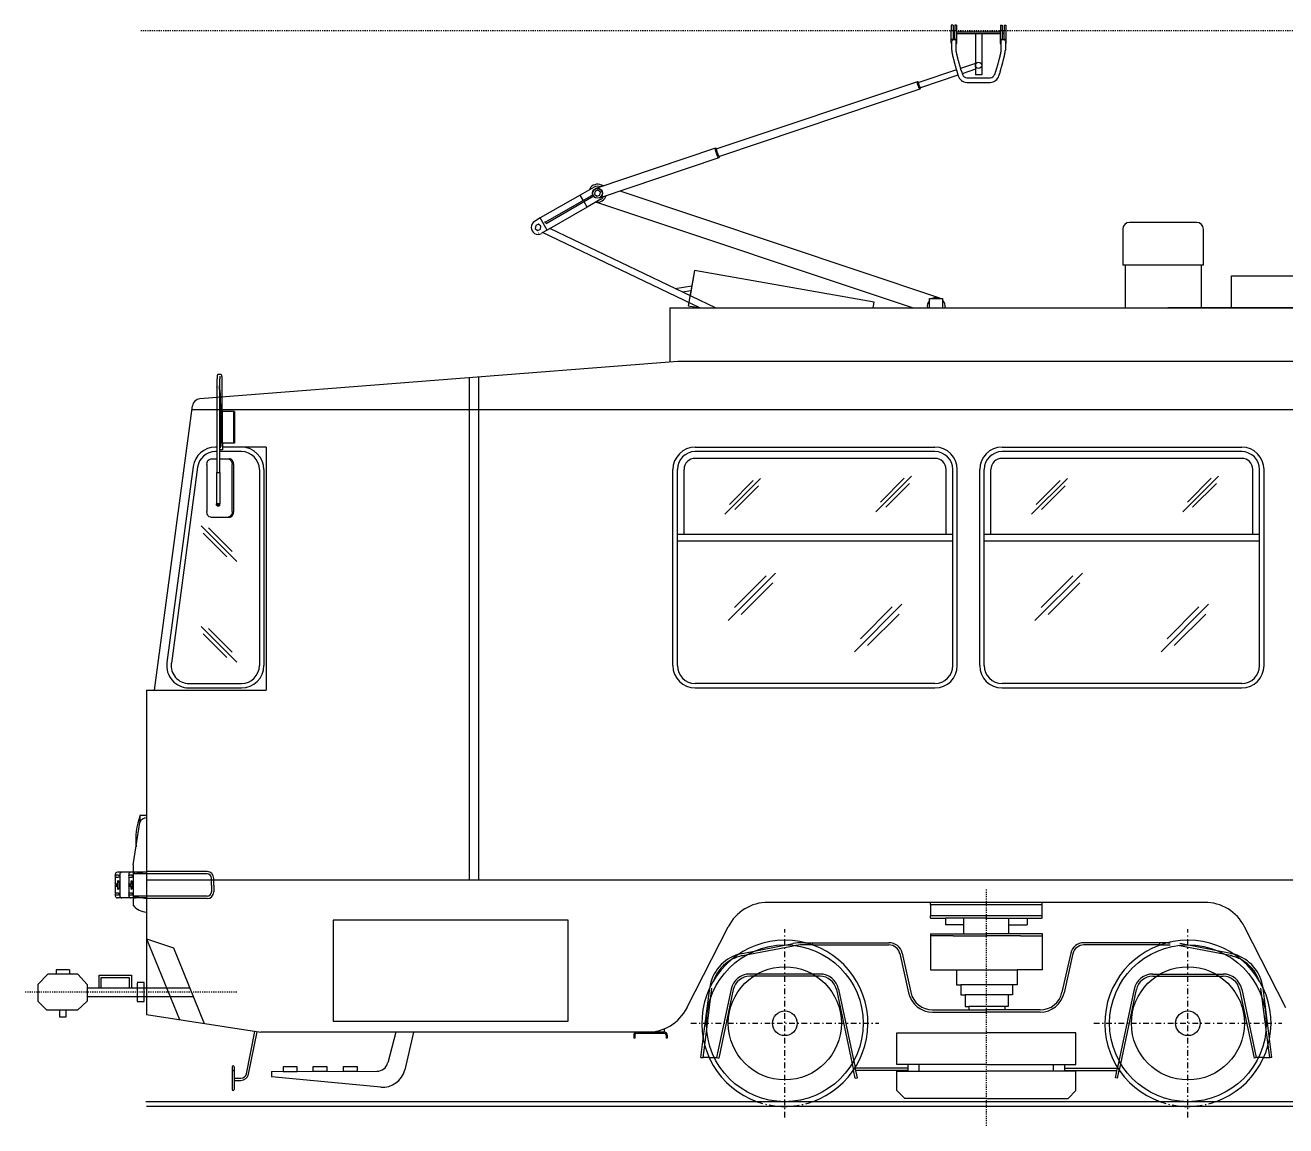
# Model space of a CAD drawing. Header units: millimetres. Extents: x 4061 to 4749, y 69169 to 69366.
# Drawn here: x 4061 to 4173.5, y 69257 to 69355.2 of the extents above; entities that cross this region are included whole.
import ezdxf

# ---------------------------------------------------------------- set-up
doc = ezdxf.new("R2010")
doc.units = ezdxf.units.MM
doc.header["$LTSCALE"] = 0.1
doc.linetypes.add('DASHDOT', pattern=[1, 0.5, -0.25, 0, -0.25])
doc.layers.get('0').update_dxf_attribs({"color": 6})
doc.layers.add('AXE', color=1, linetype='DASHDOT')
doc.layers.add('Subtire', color=4, linetype='Continuous')

msp = doc.modelspace()

# ---------------------------------------------------------------- linework, layer by layer
for p, q in [((4595.32, 69259.12), (4071.72, 69259.12)), ((4595.4, 69258.7), (4071.8, 69258.7))]:
    msp.add_line(p, q)
msp.add_lwpolyline([(4088.46, 69266.32), (4109.46, 69266.32), (4109.46, 69275.32), (4088.46, 69275.32)], close=True)
at = {"layer": 'AXE'}
for p, q in [((4071.27, 69354.75), (4235.55, 69354.75)), ((4146.8, 69256.97), (4146.8, 69278.17)), ((4079.85, 69268.9), (4060.96, 69268.9))]:
    msp.add_line(p, q, dxfattribs=at)
at = {"layer": 'AXE', "ltscale": 10}
for p, q in [((4128.8, 69257.72), (4128.8, 69274.52)), ((4164.8, 69257.72), (4164.8, 69274.52)), ((4120.4, 69266.12), (4137.2, 69266.12)), ((4156.4, 69266.12), (4173.2, 69266.12))]:
    msp.add_line(p, q, dxfattribs=at)
for centre in [(4128.8, 69266.12), (4164.8, 69266.12)]:
    msp.add_arc(centre, 7.42, 250.63, 289.37, dxfattribs=at)
at = {"layer": 'Subtire', "extrusion": (-6.12303e-17, 1, 6.12303e-17)}
for p, q in [((4143.66, 69355.23), (4143.66, 69354.76)), ((4143.82, 69355.23), (4143.66, 69355.23)), ((4143.66, 69353.97), (4143.66, 69354.76)), ((4143.66, 69354.76), (4143.82, 69354.76)), ((4143.82, 69355.23), (4143.82, 69354.76)), ((4143.82, 69354.76), (4143.82, 69353.97)), ((4143.98, 69355.23), (4143.98, 69354.76)), ((4144.14, 69355.23), (4143.98, 69355.23)), ((4143.98, 69353.97), (4143.98, 69354.76)), ((4143.98, 69354.76), (4144.14, 69354.76)), ((4144.14, 69355.23), (4144.14, 69354.76)), ((4144.14, 69354.76), (4144.14, 69353.97)), ((4148.06, 69355.23), (4148.06, 69354.76)), ((4148.06, 69355.23), (4148.22, 69355.23)), ((4148.06, 69353.97), (4148.06, 69354.76)), ((4148.06, 69354.76), (4148.22, 69354.76)), ((4148.22, 69355.23), (4148.22, 69354.76)), ((4148.22, 69354.76), (4148.22, 69353.97)), ((4148.38, 69355.23), (4148.38, 69354.76)), ((4148.38, 69355.23), (4148.54, 69355.23)), ((4148.38, 69353.97), (4148.38, 69354.76)), ((4148.38, 69354.76), (4148.54, 69354.76)), ((4148.54, 69355.23), (4148.54, 69354.76)), ((4148.54, 69354.76), (4148.54, 69353.97)), ((4143.82, 69353.97), (4143.66, 69353.97)), ((4143.66, 69353.66), (4143.66, 69353.97)), ((4143.7, 69352.99), (4143.7, 69353.77)), ((4143.82, 69353.97), (4143.82, 69353.95)), ((4144.14, 69353.97), (4143.98, 69353.97)), ((4143.98, 69353.95), (4143.98, 69353.97)), ((4144.1, 69352.99), (4144.1, 69353.77)), ((4148.06, 69354.6), (4144.14, 69354.6)), ((4144.14, 69354.5), (4148.06, 69354.5)), ((4144.14, 69353.97), (4144.14, 69353.66)), ((4145.82, 69354.5), (4145.82, 69350.81)), ((4146.38, 69354.5), (4146.38, 69350.81)), ((4148.22, 69353.97), (4148.06, 69353.97)), ((4148.06, 69353.66), (4148.06, 69353.97)), ((4148.1, 69353.77), (4148.1, 69352.99)), ((4148.22, 69353.97), (4148.22, 69353.95)), ((4148.38, 69353.95), (4148.38, 69353.97)), ((4148.54, 69353.97), (4148.38, 69353.97)), ((4148.5, 69353.77), (4148.5, 69352.99)), ((4148.54, 69353.97), (4148.54, 69353.66)), ((4144.19, 69351.02), (4144.28, 69350.7)), ((4144.57, 69351.14), (4144.67, 69350.82)), ((4144.73, 69350.66), (4144.72, 69350.66)), ((4145.05, 69350.53), (4147.15, 69350.53)), ((4146.38, 69350.81), (4145.82, 69350.81)), ((4147.54, 69350.82), (4147.63, 69351.14)), ((4147.63, 69351.14), (4147.63, 69351.14)), ((4147.92, 69350.7), (4148.02, 69351.02)), ((4145.05, 69350.13), (4147.15, 69350.13)), ((4141.72, 69330.82), (4142.92, 69330.82)), ((4141.72, 69329.99), (4141.72, 69330.82)), ((4142.92, 69329.99), (4142.92, 69330.82)), ((4078.4, 69324.05), (4078.23, 69324.05)), ((4078.07, 69322.93), (4078.07, 69315.31)), ((4078.31, 69322.72), (4078.31, 69322.93)), ((4078.31, 69322.93), (4078.31, 69322.63)), ((4078.31, 69322.62), (4078.31, 69315.31)), ((4078.42, 69320.73), (4078.39, 69322.13)), ((4078.55, 69320.73), (4078.55, 69322.93)), ((4077.53, 69316.51), (4078.07, 69316.51)), ((4078.31, 69316.51), (4079.08, 69316.51)), ((4079.08, 69316.51), (4079.21, 69316.51)), ((4077.17, 69316.01), (4077.17, 69311.81)), ((4078.03, 69315.31), (4078.35, 69315.31)), ((4078.03, 69315.31), (4078.03, 69312.51)), ((4078.35, 69315.31), (4078.35, 69312.51)), ((4079.44, 69311.81), (4079.44, 69316.01)), ((4079.58, 69311.81), (4079.58, 69316.01)), ((4078.03, 69312.37), (4078.03, 69312.51)), ((4078.03, 69312.51), (4078.19, 69312.51)), ((4078.35, 69312.51), (4078.03, 69312.51)), ((4078.19, 69312.37), (4078.03, 69312.37)), ((4078.09, 69312.31), (4078.03, 69312.37)), ((4078.09, 69312.31), (4078.19, 69312.31)), ((4078.19, 69312.51), (4078.35, 69312.51)), ((4078.35, 69312.37), (4078.19, 69312.37)), ((4078.19, 69312.31), (4078.29, 69312.31)), ((4078.29, 69312.31), (4078.35, 69312.37)), ((4078.35, 69312.37), (4078.35, 69312.51)), ((4077.53, 69311.31), (4079.08, 69311.31)), ((4079.08, 69311.31), (4079.21, 69311.31))]:
    msp.add_line(p, q, dxfattribs=at)
at = {"layer": 'Subtire', "extrusion": (0.172028, 0.985092, 1.18845e-16)}
for p, q in [((4145.82, 69351.82), (4144.5, 69351.38)), ((4145.82, 69351.3), (4144.64, 69350.9)), ((4140.64, 69350.19), (4122.73, 69344.18)), ((4140.77, 69350.13), (4140.65, 69350.19)), ((4144.12, 69351.25), (4140.76, 69350.13)), ((4144.26, 69350.77), (4140.92, 69349.65)), ((4140.86, 69349.53), (4122.95, 69343.52)), ((4140.77, 69350.13), (4140.77, 69350.13)), ((4140.93, 69349.65), (4140.87, 69349.53)), ((4140.93, 69349.66), (4140.93, 69349.65)), ((4122.6, 69344.24), (4111.92, 69340.66)), ((4122.89, 69343.39), (4112.21, 69339.8)), ((4122.73, 69344.18), (4122.61, 69344.24)), ((4122.74, 69344.18), (4122.73, 69344.18)), ((4122.96, 69343.52), (4122.9, 69343.4)), ((4122.96, 69343.52), (4122.96, 69343.52)), ((4110.53, 69340.07), (4106.96, 69338.02)), ((4111.76, 69340.77), (4110.53, 69340.07)), ((4110.8, 69339.6), (4110.53, 69340.07)), ((4111.64, 69340.08), (4111.46, 69339.98)), ((4111.72, 69339.94), (4111.64, 69340.08)), ((4111.85, 69340.41), (4111.81, 69340.14)), ((4111.81, 69340.14), (4112.02, 69339.96)), ((4112.11, 69340.5), (4111.85, 69340.41)), ((4112.02, 69339.96), (4112.28, 69340.05)), ((4112.33, 69340.33), (4112.11, 69340.5)), ((4112.28, 69340.05), (4112.33, 69340.33)), ((4111.46, 69339.98), (4107.41, 69337.65)), ((4111.54, 69339.84), (4107.49, 69337.51)), ((4111.15, 69338.99), (4107.58, 69336.94)), ((4111.15, 69338.99), (4110.88, 69339.46)), ((4112.38, 69339.69), (4111.15, 69338.99)), ((4111.54, 69339.84), (4111.46, 69339.98)), ((4111.72, 69339.94), (4111.54, 69339.84)), ((4106.96, 69338.02), (4106.45, 69337.72)), ((4107.58, 69336.94), (4106.96, 69338.02)), ((4106.55, 69337.36), (4106.5, 69337.09)), ((4106.5, 69337.09), (4106.71, 69336.91)), ((4106.81, 69337.46), (4106.55, 69337.36)), ((4106.71, 69336.91), (4106.97, 69337.01)), ((4107.02, 69337.28), (4106.81, 69337.46)), ((4106.97, 69337.01), (4107.02, 69337.28)), ((4107.58, 69336.94), (4107.07, 69336.65))]:
    msp.add_line(p, q, dxfattribs=at)
at = {"layer": 'Subtire', "extrusion": (-0.199705, 0.979856, 2.11429e-16)}
for p, q in [((4112.63, 69340.89), (4112.32, 69340.99)), ((4142.56, 69330.88), (4114.08, 69340.4)), ((4140.19, 69329.99), (4111.92, 69339.44))]:
    msp.add_line(p, q, dxfattribs=at)
at = {"layer": 'Subtire', "extrusion": (0.185787, 0.98259, 1.13496e-16)}
for p, q in [((4106.83, 69336.65), (4106.81, 69336.67)), ((4107.45, 69337.57), (4107.37, 69337.71))]:
    msp.add_line(p, q, dxfattribs=at)
at = {"layer": 'Subtire'}
for p, q in [((4121.22, 69329.99), (4107.17, 69336.71)), ((4122.61, 69329.99), (4107.81, 69337.07)), ((4158.98, 69337.02), (4158.98, 69333.82)), ((4165.58, 69337.62), (4159.58, 69337.62)), ((4166.18, 69333.82), (4166.18, 69337.02)), ((4120.74, 69333.34), (4120.18, 69330.19)), ((4120.74, 69333.34), (4120.34, 69331.08)), ((4136.78, 69330.51), (4120.74, 69333.34)), ((4166.18, 69333.82), (4158.98, 69333.82)), ((4159.18, 69333.82), (4159.18, 69329.99)), ((4165.98, 69333.82), (4165.98, 69329.99)), ((4168.68, 69329.99), (4168.68, 69332.85)), ((4168.68, 69332.85), (4176.68, 69332.85)), ((4119, 69331.72), (4120.5, 69331.97)), ((4119.63, 69331.42), (4120.42, 69331.56)), ((4118.52, 69329.99), (4248.85, 69329.99)), ((4118.52, 69329.99), (4118.52, 69325.22)), ((4118.52, 69329.99), (4118.52, 69325.22)), ((4118.52, 69329.99), (4118.52, 69325.22)), ((4120.23, 69330.46), (4120.18, 69330.19)), ((4120.18, 69330.19), (4121.3, 69329.99)), ((4136.69, 69329.99), (4136.78, 69330.51)), ((4175.48, 69329.99), (4163.02, 69329.99)), ((4119.25, 69325.22), (4076.55, 69321.88)), ((4249.01, 69325.22), (4119.25, 69325.22)), ((4100.65, 69278.9), (4100.65, 69323.76)), ((4101.45, 69323.83), (4101.45, 69278.9)), ((4078.07, 69322), (4076.55, 69321.88)), ((4075.88, 69321.25), (4072.48, 69295.86)), ((4259.8, 69320.9), (4075.84, 69320.9)), ((4078.42, 69320.73), (4078.42, 69317.63)), ((4078.07, 69317.56), (4077.94, 69317.56)), ((4078.4, 69317.56), (4078.31, 69317.56)), ((4079.64, 69317.93), (4078.58, 69317.93)), ((4082.47, 69317.56), (4078.59, 69317.56)), ((4082.47, 69317.56), (4082.47, 69295.86)), ((4120.8, 69317.56), (4142.2, 69317.56)), ((4148.2, 69317.56), (4169.6, 69317.56)), ((4078.07, 69317.16), (4077.94, 69317.16)), ((4080.27, 69317.16), (4078.31, 69317.16)), ((4142.2, 69317.16), (4120.8, 69317.16)), ((4142.2, 69316.56), (4120.8, 69316.56)), ((4169.6, 69317.16), (4148.2, 69317.16)), ((4169.6, 69316.56), (4148.2, 69316.56)), ((4075.96, 69315.83), (4073.61, 69298.33)), ((4076.35, 69315.77), (4074.01, 69298.27)), ((4081.87, 69315.56), (4081.87, 69298.06)), ((4082.27, 69315.56), (4082.27, 69298.06)), ((4118.8, 69298.06), (4118.8, 69315.56)), ((4119.2, 69298.06), (4119.2, 69315.56)), ((4119.8, 69309.76), (4119.8, 69315.56)), ((4143.2, 69309.76), (4143.2, 69315.56)), ((4143.8, 69298.06), (4143.8, 69315.56)), ((4144.2, 69298.06), (4144.2, 69315.56)), ((4146.2, 69298.06), (4146.2, 69315.56)), ((4146.6, 69298.06), (4146.6, 69315.56)), ((4147.2, 69309.76), (4147.2, 69315.56)), ((4170.6, 69309.76), (4170.6, 69315.56)), ((4171.2, 69298.06), (4171.2, 69315.56)), ((4171.6, 69298.06), (4171.6, 69315.56)), ((4123.44, 69311.58), (4126.63, 69314.76)), ((4123.85, 69312.45), (4125.98, 69314.57)), ((4136.94, 69311.78), (4140.12, 69314.96)), ((4137.35, 69312.66), (4139.47, 69314.78)), ((4137.82, 69312.19), (4139.94, 69314.31)), ((4150.84, 69311.58), (4154.03, 69314.76)), ((4151.25, 69312.45), (4153.38, 69314.57)), ((4164.34, 69311.78), (4167.52, 69314.96)), ((4164.75, 69312.66), (4166.87, 69314.78)), ((4165.22, 69312.19), (4167.34, 69314.31)), ((4124.32, 69311.98), (4126.44, 69314.11)), ((4151.72, 69311.98), (4153.84, 69314.11)), ((4079.85, 69307.35), (4076.67, 69310.53)), ((4078.97, 69307.76), (4076.85, 69309.88)), ((4079.44, 69308.23), (4077.32, 69310.35)), ((4143.8, 69309.76), (4119.2, 69309.76)), ((4171.2, 69309.76), (4146.6, 69309.76)), ((4143.8, 69309.16), (4119.2, 69309.16)), ((4171.2, 69309.16), (4146.6, 69309.16)), ((4123.74, 69302.08), (4127.98, 69306.32)), ((4151.14, 69302.08), (4155.38, 69306.32)), ((4124.29, 69303.25), (4127.12, 69306.08)), ((4124.91, 69302.63), (4127.74, 69305.46)), ((4151.69, 69303.25), (4154.52, 69306.08)), ((4152.31, 69302.63), (4155.14, 69305.46)), ((4135.01, 69299.29), (4139.25, 69303.53)), ((4135.56, 69300.46), (4138.38, 69303.29)), ((4162.41, 69299.29), (4166.65, 69303.53)), ((4162.96, 69300.46), (4165.78, 69303.29)), ((4136.18, 69299.84), (4139.01, 69302.66)), ((4163.58, 69299.84), (4166.41, 69302.66)), ((4079.85, 69298.37), (4076.67, 69301.55)), ((4078.97, 69298.78), (4076.85, 69300.9)), ((4079.44, 69299.25), (4077.32, 69301.37)), ((4075.59, 69296.46), (4080.27, 69296.46)), ((4142.2, 69296.46), (4120.8, 69296.46)), ((4169.6, 69296.46), (4148.2, 69296.46)), ((4071.8, 69295.86), (4071.8, 69294.74)), ((4071.8, 69295.86), (4071.8, 69294.74)), ((4071.8, 69295.86), (4071.8, 69295.86)), ((4071.8, 69295.86), (4071.8, 69295.86)), ((4071.8, 69295.86), (4082.47, 69295.86)), ((4075.59, 69296.06), (4080.27, 69296.06)), ((4120.8, 69296.06), (4142.2, 69296.06)), ((4148.2, 69296.06), (4169.6, 69296.06)), ((4071.8, 69294.74), (4071.8, 69273.86)), ((4071.8, 69294.74), (4071.8, 69279.66)), ((4070.6, 69280.26), (4071.2, 69284.06)), ((4071.2, 69284.66), (4071.2, 69284.06)), ((4071.8, 69284.66), (4071.2, 69284.66)), ((4069, 69279.41), (4069, 69279.36)), ((4069.3, 69279.36), (4069, 69279.36)), ((4070.6, 69279.61), (4069.2, 69279.61)), ((4069.4, 69279.41), (4069.4, 69277.51)), ((4070.2, 69279.41), (4070.2, 69279.36)), ((4070.5, 69279.36), (4070.2, 69279.36)), ((4071.8, 69279.61), (4070.4, 69279.61)), ((4070.6, 69280.26), (4070.6, 69276.66)), ((4070.6, 69279.46), (4071.8, 69279.66)), ((4071.8, 69279.46), (4070.6, 69279.46)), ((4070.6, 69279.41), (4070.6, 69277.51)), ((4077.2, 69279.66), (4071.8, 69279.66)), ((4077.2, 69279.46), (4071.8, 69279.46)), ((4069, 69279.16), (4069, 69278.56)), ((4069, 69279.16), (4069.3, 69279.16)), ((4069, 69278.56), (4069.1, 69278.56)), ((4069, 69278.36), (4069, 69277.76)), ((4069, 69278.36), (4069.1, 69278.36)), ((4070.2, 69279.16), (4070.5, 69279.16)), ((4070.2, 69279.16), (4070.2, 69278.56)), ((4070.2, 69278.56), (4070.3, 69278.56)), ((4070.2, 69278.36), (4070.2, 69277.76)), ((4070.2, 69278.36), (4070.3, 69278.36)), ((4595.4, 69278.9), (4071.8, 69278.9)), ((4077.6, 69278.46), (4077.6, 69279.06)), ((4077.6, 69278.46), (4077.6, 69277.86)), ((4077.8, 69278.46), (4077.8, 69279.06)), ((4077.8, 69278.46), (4077.8, 69277.86)), ((4069, 69277.76), (4069.3, 69277.76)), ((4069, 69277.56), (4069, 69277.51)), ((4069.3, 69277.56), (4069, 69277.56)), ((4070.6, 69277.31), (4069.2, 69277.31)), ((4070.2, 69277.76), (4070.5, 69277.76)), ((4070.5, 69277.56), (4070.2, 69277.56)), ((4070.2, 69277.56), (4070.2, 69277.51)), ((4071.8, 69277.31), (4070.4, 69277.31)), ((4071.8, 69277.46), (4070.6, 69277.46)), ((4070.6, 69277.46), (4071.8, 69277.26)), ((4077.2, 69277.46), (4071.8, 69277.46)), ((4077.2, 69277.26), (4071.8, 69277.26)), ((4071.8, 69277.26), (4071.8, 69273.66)), ((4166.29, 69276.92), (4127.31, 69276.92)), ((4141.8, 69276.72), (4141.8, 69276.92)), ((4141.8, 69276.72), (4151.79, 69276.72)), ((4141.8, 69276.72), (4141.8, 69275.72)), ((4151.79, 69276.72), (4151.79, 69276.92)), ((4151.79, 69275.72), (4151.79, 69276.72)), ((4120.06, 69267.5), (4123.74, 69274.73)), ((4151.79, 69275.72), (4141.8, 69275.72)), ((4141.8, 69275.52), (4141.8, 69275.72)), ((4141.8, 69275.52), (4143.15, 69275.52)), ((4143.15, 69275.52), (4143.15, 69274.92)), ((4146.8, 69275.52), (4143.15, 69275.52)), ((4144.8, 69274.92), (4143.15, 69274.92)), ((4144.8, 69274.1), (4144.8, 69275.52)), ((4146.8, 69275.52), (4151.79, 69275.52)), ((4148.8, 69274.1), (4148.8, 69275.52)), ((4148.8, 69274.92), (4150.45, 69274.92)), ((4150.45, 69275.52), (4150.45, 69274.92)), ((4151.79, 69275.52), (4151.79, 69275.72)), ((4173.54, 69267.5), (4169.86, 69274.73)), ((4071.8, 69273.86), (4071.8, 69266.92)), ((4071.8, 69273.66), (4074.73, 69266.46)), ((4071.8, 69273.66), (4074.2, 69272.86)), ((4071.8, 69273.66), (4074.2, 69272.86)), ((4141.8, 69274.1), (4141.8, 69270.9)), ((4143.84, 69273.94), (4141.8, 69273.94)), ((4141.81, 69274.1), (4146.84, 69274.1)), ((4143.84, 69273.94), (4146.84, 69273.94)), ((4151.8, 69274.1), (4146.84, 69274.1)), ((4149.84, 69273.94), (4146.84, 69273.94)), ((4149.84, 69273.94), (4151.8, 69273.94)), ((4151.8, 69270.9), (4151.8, 69274.1)), ((4074.2, 69272.86), (4076.94, 69266.11)), ((4074.2, 69272.86), (4076.94, 69266.11)), ((4124.98, 69272.35), (4129.53, 69273.24)), ((4125.01, 69272.16), (4129.56, 69273.04)), ((4130.59, 69273.32), (4130.4, 69273.32)), ((4131.26, 69273.12), (4130.4, 69273.12)), ((4130.59, 69273.32), (4138.1, 69273.32)), ((4131.26, 69273.12), (4138.1, 69273.12)), ((4131.3, 69273.12), (4131.3, 69273.32)), ((4163.01, 69273.32), (4155.5, 69273.32)), ((4162.34, 69273.12), (4155.5, 69273.12)), ((4162.3, 69273.12), (4162.3, 69273.32)), ((4162.34, 69273.12), (4163.2, 69273.12)), ((4163.01, 69273.32), (4163.2, 69273.32)), ((4168.59, 69272.16), (4164.04, 69273.04)), ((4168.63, 69272.35), (4164.08, 69273.24)), ((4139.08, 69272.34), (4139.85, 69268.84)), ((4139.27, 69272.38), (4140.05, 69268.89)), ((4154.33, 69272.38), (4153.55, 69268.89)), ((4154.52, 69272.34), (4153.75, 69268.84)), ((4062.07, 69269.6), (4062.98, 69270.5)), ((4065.66, 69270.5), (4062.98, 69270.5)), ((4064.92, 69270.9), (4063.72, 69270.9)), ((4063.72, 69270.9), (4063.72, 69270.5)), ((4064.92, 69270.9), (4064.92, 69270.5)), ((4066.48, 69269.6), (4065.66, 69270.5)), ((4067.55, 69270.41), (4070.44, 69270.41)), ((4067.55, 69269.31), (4067.55, 69270.41)), ((4070.44, 69270.41), (4070.44, 69269.31)), ((4131.94, 69270.52), (4125.66, 69270.52)), ((4131.94, 69270.32), (4125.66, 69270.32)), ((4141.8, 69270.9), (4149.54, 69270.9)), ((4144.14, 69270.9), (4144.14, 69269.56)), ((4144.14, 69270.9), (4144.14, 69269.56)), ((4151.8, 69270.9), (4149.54, 69270.9)), ((4149.54, 69270.9), (4149.54, 69269.56)), ((4161.66, 69270.52), (4167.94, 69270.52)), ((4161.66, 69270.32), (4167.94, 69270.32)), ((4062.07, 69269.6), (4062.07, 69268.09)), ((4066.48, 69269.6), (4066.48, 69268.09)), ((4066.48, 69269.3), (4075.65, 69269.3)), ((4067.75, 69270.21), (4070.24, 69270.21)), ((4067.75, 69269.31), (4067.75, 69270.21)), ((4070.24, 69270.21), (4070.24, 69269.31)), ((4071.57, 69269.76), (4070.95, 69269.76)), ((4070.95, 69269.71), (4070.95, 69268.07)), ((4071.57, 69268.07), (4071.57, 69269.76)), ((4121.51, 69264.73), (4122.09, 69269.27)), ((4121.64, 69264.17), (4122.29, 69269.25)), ((4124, 69269.17), (4122.7, 69263.06)), ((4124.19, 69269.13), (4122.89, 69263.02)), ((4133.41, 69269.13), (4134.94, 69261.95)), ((4133.6, 69269.17), (4135.09, 69262.18)), ((4144.14, 69269.56), (4144.53, 69269.56)), ((4144.53, 69269.56), (4144.53, 69268.65)), ((4149.14, 69269.56), (4144.53, 69269.56)), ((4149.14, 69269.56), (4149.14, 69268.65)), ((4149.54, 69269.56), (4149.14, 69269.56)), ((4160, 69269.17), (4158.51, 69262.18)), ((4160.19, 69269.13), (4158.67, 69261.95)), ((4169.41, 69269.13), (4170.71, 69263.02)), ((4169.6, 69269.17), (4170.9, 69263.06)), ((4171.96, 69264.17), (4171.31, 69269.25)), ((4172.09, 69264.73), (4171.51, 69269.27)), ((4062.07, 69268.9), (4062.07, 69268.9)), ((4062.07, 69268.09), (4062.9, 69267.3)), ((4066.48, 69268.09), (4065.64, 69267.3)), ((4066.48, 69268.5), (4075.97, 69268.5)), ((4070.95, 69268.07), (4071.57, 69268.07)), ((4144.53, 69268.65), (4144.91, 69268.65)), ((4144.91, 69268.65), (4144.91, 69267.62)), ((4148.76, 69268.65), (4144.91, 69268.65)), ((4148.76, 69268.65), (4148.76, 69267.62)), ((4149.14, 69268.65), (4148.76, 69268.65)), ((4065.64, 69267.3), (4062.9, 69267.3)), ((4064.02, 69267.3), (4064.02, 69267.1)), ((4064.02, 69267.1), (4064.02, 69266.7)), ((4064.62, 69266.7), (4064.62, 69267.3)), ((4071.8, 69266.92), (4082, 69265.32)), ((4142, 69267.32), (4146.8, 69267.32)), ((4142, 69267.12), (4146.8, 69267.12)), ((4144.91, 69267.62), (4145.24, 69267.62)), ((4145.24, 69267.62), (4145.24, 69267.32)), ((4148.44, 69267.62), (4145.24, 69267.62)), ((4151.6, 69267.32), (4146.8, 69267.32)), ((4151.6, 69267.12), (4146.8, 69267.12)), ((4148.44, 69267.62), (4148.44, 69267.32)), ((4148.76, 69267.62), (4148.44, 69267.62)), ((4064.02, 69266.7), (4064.62, 69266.7)), ((4080.71, 69261.62), (4081.47, 69265.4)), ((4080.91, 69261.58), (4081.67, 69265.37)), ((4116.5, 69265.32), (4082, 69265.32)), ((4116.5, 69265.32), (4082, 69265.32)), ((4094.05, 69265.32), (4093.33, 69262.59)), ((4095.64, 69265.32), (4094.85, 69261.96)), ((4115.3, 69265.06), (4115.3, 69264.8)), ((4115.4, 69264.8), (4115.3, 69264.8)), ((4115.4, 69265.06), (4115.4, 69264.8)), ((4118.04, 69265.32), (4115.56, 69265.32)), ((4118.04, 69265.32), (4115.56, 69265.32)), ((4118.04, 69265.22), (4115.56, 69265.22)), ((4118.04, 69265.22), (4115.56, 69265.22)), ((4118.04, 69265.32), (4118.04, 69265.63)), ((4118.2, 69265.06), (4118.2, 69264.8)), ((4118.2, 69265.06), (4118.2, 69264.8)), ((4118.3, 69264.8), (4118.2, 69264.8)), ((4118.3, 69264.8), (4118.2, 69264.8)), ((4118.3, 69265.06), (4118.3, 69264.8)), ((4118.3, 69265.06), (4118.3, 69264.8)), ((4121.3, 69263.08), (4121.51, 69264.73)), ((4138.8, 69262.45), (4138.8, 69265.26)), ((4138.8, 69265.26), (4146.8, 69265.26)), ((4154.8, 69265.26), (4146.8, 69265.26)), ((4154.8, 69262.45), (4154.8, 69265.26)), ((4172.3, 69263.08), (4172.09, 69264.73)), ((4121.5, 69263.06), (4121.64, 69264.17)), ((4172.1, 69263.06), (4171.96, 69264.17)), ((4121.3, 69263.08), (4121.5, 69263.06)), ((4122.04, 69263.06), (4121.5, 69263.06)), ((4122.04, 69263.06), (4122.7, 69263.06)), ((4122.7, 69263.06), (4122.89, 69263.02)), ((4146.8, 69262.45), (4138.8, 69262.45)), ((4139.8, 69261.85), (4139.8, 69262.45)), ((4140.8, 69261.85), (4140.8, 69262.45)), ((4146.8, 69262.45), (4154.8, 69262.45)), ((4152.8, 69261.85), (4152.8, 69262.45)), ((4153.8, 69261.85), (4153.8, 69262.45)), ((4170.9, 69263.06), (4170.71, 69263.02)), ((4171.56, 69263.06), (4170.9, 69263.06)), ((4171.56, 69263.06), (4172.1, 69263.06)), ((4172.3, 69263.08), (4172.1, 69263.06)), ((4079.43, 69262.22), (4079.43, 69260.22)), ((4079.63, 69262.22), (4079.63, 69260.22)), ((4079.63, 69261.22), (4080.22, 69261.22)), ((4082.95, 69261.83), (4092.36, 69261.84)), ((4082.95, 69261.83), (4082.96, 69261.33)), ((4092.72, 69260.43), (4082.96, 69261.33)), ((4083.98, 69262.23), (4083.98, 69261.83)), ((4085.26, 69262.23), (4083.98, 69262.23)), ((4083.98, 69261.83), (4085.26, 69261.83)), ((4085.26, 69261.83), (4085.26, 69262.23)), ((4087.93, 69262.23), (4086.65, 69262.23)), ((4086.65, 69262.23), (4086.65, 69261.84)), ((4086.65, 69261.84), (4087.93, 69261.84)), ((4087.93, 69261.84), (4087.93, 69262.23)), ((4089.36, 69262.23), (4089.36, 69261.84)), ((4090.64, 69262.23), (4089.36, 69262.23)), ((4089.36, 69261.84), (4090.64, 69261.84)), ((4090.64, 69261.84), (4090.64, 69262.23)), ((4135.09, 69261.22), (4134.94, 69261.95)), ((4135.29, 69261.26), (4135.09, 69262.18)), ((4135.09, 69261.22), (4135.29, 69261.26)), ((4139.8, 69262.12), (4135.1, 69262.12)), ((4139.8, 69261.92), (4135.15, 69261.92)), ((4138.8, 69260.13), (4138.8, 69261.85)), ((4138.8, 69261.85), (4146.8, 69261.85)), ((4154.8, 69261.85), (4146.8, 69261.85)), ((4153.8, 69262.12), (4158.5, 69262.12)), ((4153.8, 69261.92), (4158.46, 69261.92)), ((4154.8, 69260.13), (4154.8, 69261.85)), ((4158.32, 69261.26), (4158.51, 69262.18)), ((4158.51, 69261.22), (4158.32, 69261.26)), ((4158.51, 69261.22), (4158.67, 69261.95)), ((4079.63, 69261.02), (4080.22, 69261.02)), ((4139.51, 69259.42), (4138.8, 69260.13)), ((4154.09, 69259.42), (4154.8, 69260.13)), ((4146.8, 69259.42), (4139.51, 69259.42)), ((4146.8, 69259.42), (4154.09, 69259.42))]:
    msp.add_line(p, q, dxfattribs=at)
at = {"layer": 'Subtire', "extrusion": (-2.44921e-16, 1, -1.83691e-16)}
for p, q in [((4078.58, 69320.73), (4078.42, 69320.73)), ((4078.58, 69320.73), (4078.42, 69320.73)), ((4078.58, 69317.93), (4078.58, 69320.73)), ((4078.58, 69317.93), (4078.58, 69320.73)), ((4079.33, 69320.73), (4078.58, 69320.73)), ((4079.33, 69320.73), (4078.58, 69320.73)), ((4079.6, 69320.73), (4079.33, 69320.73)), ((4079.6, 69320.73), (4079.33, 69320.73)), ((4079.6, 69317.93), (4079.6, 69320.73)), ((4079.6, 69317.93), (4079.6, 69320.73)), ((4079.64, 69320.73), (4079.6, 69320.73)), ((4079.64, 69320.73), (4079.6, 69320.73)), ((4079.64, 69320.73), (4079.64, 69317.93)), ((4079.64, 69320.73), (4079.64, 69317.93)), ((4078.59, 69317.93), (4078.59, 69317.33)), ((4078.59, 69317.93), (4078.59, 69317.33)), ((4078.59, 69317.33), (4078.31, 69317.33)), ((4078.59, 69317.33), (4078.31, 69317.33))]:
    msp.add_line(p, q, dxfattribs=at)
at = {"layer": 'Subtire'}
for centre, radius in [((4146.1, 69351.65), 0.28), ((4112.07, 69340.23), 0.45), ((4112.07, 69340.23), 0.45), ((4112.07, 69340.23), 0.43), ((4128.8, 69266.12), 7), ((4164.8, 69266.12), 7), ((4128.8, 69266.12), 5.05), ((4164.8, 69266.12), 5.05), ((4128.8, 69266.12), 1.1), ((4164.8, 69266.12), 1.1)]:
    msp.add_circle(centre, radius, dxfattribs=at)
for centre, radius, start, end in [((4143.9, 69354.61), 0.08, 180, 0), ((4148.3, 69354.61), 0.08, 180, 0), ((4145.05, 69350.93), 0.8, 196.573, 270), ((4145.05, 69350.93), 0.4, 196.573, 270), ((4147.15, 69350.93), 0.4, 270, 343.427), ((4147.15, 69350.93), 0.8, 270, 343.427), ((4112.07, 69340.23), 0.8, 140.0942, 159.0554), ((4112.07, 69340.23), 0.8, 52.7816, 140.0942), ((4112.07, 69340.23), 0.62, 65.0887, 119.8605), ((4112.07, 69340.23), 0.8, 260.6655, 344.3239), ((4112.07, 69340.23), 0.62, 299.8605, 332.0168), ((4106.76, 69337.18), 0.62, 119.8605, 299.8605), ((4159.58, 69337.02), 0.6, 90, 180), ((4165.58, 69337.02), 0.6, 0, 90), ((4142.32, 69330.12), 0.8, 138.5904, 189.352), ((4142.32, 69330.12), 0.8, 61.045, 118.955), ((4142.32, 69330.12), 0.8, 350.648, 41.4096), ((4076.61, 69321.15), 0.73, 94.4749, 172.3067), ((4077.94, 69315.56), 2, 90, 172.3651), ((4078.3, 69317.63), 0.12, 275.6394, 0), ((4080.27, 69315.56), 2, 0, 90), ((4120.8, 69315.56), 2, 90, 180), ((4142.2, 69315.56), 2, 0, 90), ((4148.2, 69315.56), 2, 90, 180), ((4169.6, 69315.56), 2, 0, 90), ((4077.94, 69315.56), 1.6, 90, 172.3651), ((4080.27, 69315.56), 1.6, 0, 90), ((4120.8, 69315.56), 1.6, 90, 180), ((4120.8, 69315.56), 1, 90, 180), ((4142.2, 69315.56), 1.6, 0, 90), ((4142.2, 69315.56), 1, 0, 90), ((4148.2, 69315.56), 1.6, 90, 180), ((4148.2, 69315.56), 1, 90, 180), ((4169.6, 69315.56), 1.6, 0, 90), ((4169.6, 69315.56), 1, 0, 90), ((4075.59, 69298.06), 2, 172.3651, 270), ((4075.59, 69298.06), 1.6, 172.3651, 270), ((4080.27, 69298.06), 1.6, 270, 0), ((4080.27, 69298.06), 2, 270, 0), ((4120.8, 69298.06), 2, 180, 270), ((4120.8, 69298.06), 1.6, 180, 270), ((4142.2, 69298.06), 2, 270, 0), ((4142.2, 69298.06), 1.6, 270, 0), ((4148.2, 69298.06), 2, 180, 270), ((4148.2, 69298.06), 1.6, 180, 270), ((4169.6, 69298.06), 2, 270, 0), ((4169.6, 69298.06), 1.6, 270, 0), ((4077.51, 69282.46), 6.68, 160.7656, 185.0992), ((4071.77, 69283.86), 0.6, 86.7539, 160.6263), ((4069.2, 69279.41), 0.2, 90, 180), ((4068.9, 69279.26), 0.145, 316.3972, 43.6028), ((4069.2, 69279.26), 0.145, 316.3972, 43.6028), ((4069.6, 69279.41), 0.2, 90, 180), ((4070.4, 69279.41), 0.2, 90, 180), ((4070.1, 69279.26), 0.145, 316.3972, 43.6028), ((4070.4, 69279.26), 0.145, 316.3972, 43.6028), ((4070.8, 69279.41), 0.2, 90, 180), ((4077.2, 69279.06), 0.6, 0, 90), ((4077.2, 69279.06), 0.4, 0, 90), ((4068.9, 69278.46), 0.145, 316.3972, 43.6028), ((4069, 69278.46), 0.145, 316.3972, 43.6028), ((4070.1, 69278.46), 0.145, 316.3972, 43.6028), ((4070.2, 69278.46), 0.145, 316.3972, 43.6028), ((4068.9, 69277.66), 0.145, 316.3972, 43.6028), ((4069.2, 69277.51), 0.2, 180, 270), ((4069.2, 69277.66), 0.145, 316.3972, 43.6028), ((4069.6, 69277.51), 0.2, 180, 270), ((4070.1, 69277.66), 0.145, 316.3972, 43.6028), ((4070.4, 69277.51), 0.2, 180, 270), ((4070.4, 69277.66), 0.145, 316.3972, 43.6028), ((4070.8, 69277.51), 0.2, 180, 270), ((4077.2, 69277.86), 0.6, 270, 0), ((4077.2, 69277.86), 0.4, 270, 0), ((4071.89, 69277.74), 1.69, 219.9953, 266.8746), ((4127.31, 69272.92), 4, 90, 153.0164), ((4166.29, 69272.92), 4, 26.9836, 90), ((4128.8, 69266.12), 7.42, 289.37, 250.63), ((4130.4, 69268.72), 4.6, 90, 100.9679), ((4130.4, 69268.72), 4.4, 90, 100.9679), ((4138.1, 69272.12), 1.2, 12.5244, 90), ((4138.1, 69272.12), 1, 12.5244, 90), ((4155.5, 69272.12), 1.2, 90, 167.4756), ((4155.5, 69272.12), 1, 90, 167.4756), ((4164.8, 69266.12), 7.42, 289.37, 250.63), ((4125.66, 69268.82), 3.6, 106.099, 172.5183), ((4125.66, 69268.82), 3.4, 118.6346, 159.9828), ((4125.66, 69268.82), 3.4, 100.9679, 118.6346), ((4125.66, 69268.82), 3.6, 100.9679, 106.099), ((4167.94, 69268.82), 3.4, 61.3654, 79.0321), ((4167.94, 69268.82), 3.6, 73.901, 79.0321), ((4167.94, 69268.82), 3.6, 7.4817, 73.901), ((4167.94, 69268.82), 3.4, 20.0172, 61.3654), ((4125.66, 69268.82), 1.7, 90, 168), ((4125.66, 69268.82), 1.5, 90, 168), ((4131.94, 69268.82), 1.7, 12, 90), ((4131.94, 69268.82), 1.5, 12, 90), ((4161.66, 69268.82), 1.7, 90, 168), ((4161.66, 69268.82), 1.5, 90, 168), ((4167.94, 69268.82), 1.7, 12, 90), ((4167.94, 69268.82), 1.5, 12, 90), ((4142, 69269.32), 2.2, 192.5244, 270), ((4142, 69269.32), 2, 192.5244, 270), ((4151.6, 69269.32), 2, 270, 347.4756), ((4151.6, 69269.32), 2.2, 270, 347.4756), ((4116.5, 69269.32), 4, 270, 333.0164), ((4115.56, 69265.06), 0.26, 90, 180), ((4115.56, 69265.06), 0.16, 90, 180), ((4118.04, 69265.06), 0.26, 0, 90), ((4118.04, 69265.06), 0.26, 0, 90), ((4118.04, 69265.06), 0.16, 0, 90), ((4118.04, 69265.06), 0.16, 0, 90), ((4092.36, 69262.84), 1, 270.0666, 345.3032), ((4079.53, 69262.22), 0.1, 0, 180), ((4079.53, 69261.82), 0.1, 0, 180), ((4080.22, 69261.72), 0.5, 270, 348.6587), ((4080.22, 69261.72), 0.7, 270, 348.6587), ((4092.9, 69262.42), 2, 264.7066, 346.793), ((4079.53, 69260.22), 0.1, 180, 0)]:
    msp.add_arc(centre, radius, start, end, dxfattribs=at)
at = {"layer": 'Subtire', "extrusion": (-1.83691e-16, 6.12303e-17, -1)}
for centre, major_axis, ratio, start_param, end_param in [((4143.9, 69353.66), (-0.24, 0), 0.990889, -0.585686, 0), ((4143.9, 69353.77), (-0.2, 0), 0.990889, 0, 1.570796), ((4143.9, 69353.77), (-0.2, 0), 0.990889, 1.570796, 3.141593), ((4143.9, 69353.66), (-0.24, 0), 0.990889, -3.141593, -2.555907), ((4148.3, 69353.66), (-0.24, 0), 0.990889, -0.585686, 0), ((4148.3, 69353.77), (0.2, 0), 0.990889, -3.141593, -1.570796), ((4148.3, 69353.77), (0.2, 0), 0.990889, -1.570796, 0), ((4148.3, 69353.66), (-0.24, 0), 0.990889, -3.141593, -2.555907), ((4078.19, 69322.63), (-0.0863, 0.0863), 0.96554, 2.338664, 2.373725), ((4078.19, 69322.63), (-0.0863, -0.0863), 0.96554, -2.373725, -2.338664), ((4077.53, 69316.01), (0, 0.5), 0.707107, -1.570796, 0), ((4079.08, 69316.01), (0, 0.5), 0.707107, 0, 1.570796), ((4077.53, 69311.81), (0, -0.5), 0.707107, 0, 1.570796), ((4079.08, 69311.81), (0, 0.5), 0.707107, 1.570796, 3.141593)]:
    msp.add_ellipse(centre, major_axis=major_axis, ratio=ratio, start_param=start_param, end_param=end_param, dxfattribs=at)
at = {"layer": 'Subtire', "extrusion": (-3.5612e-17, 1.26863e-16, -1)}
for centre, major_axis, start_param, end_param in [((4140.75, 69349.86), (0.111, -0.332), 1.570796, 3.284136), ((4140.75, 69349.86), (0.111, -0.332), 1.570796, 3.284136), ((4140.75, 69349.86), (0.111, -0.332), -0.142544, 1.570796), ((4140.75, 69349.86), (0.111, -0.332), -0.142544, 1.570796), ((4140.84, 69349.89), (0.08, -0.237), 1.570796, 3.141593), ((4140.84, 69349.89), (0.08, -0.237), 1.570796, 3.141593), ((4140.84, 69349.89), (0.08, -0.237), 0, 1.570796), ((4140.84, 69349.89), (0.08, -0.237), 0, 1.570796), ((4122.75, 69343.82), (0.143, -0.427), 1.570796, 3.284136), ((4122.75, 69343.82), (0.143, -0.427), 1.570796, 3.284136), ((4122.75, 69343.82), (0.143, -0.427), -0.142544, 1.570796), ((4122.75, 69343.82), (0.143, -0.427), -0.142544, 1.570796), ((4122.84, 69343.85), (0.111, -0.332), 1.570796, 3.141593), ((4122.84, 69343.85), (0.111, -0.332), 1.570796, 3.141593), ((4122.84, 69343.85), (0.111, -0.332), 0, 1.570796), ((4122.84, 69343.85), (0.111, -0.332), 0, 1.570796)]:
    msp.add_ellipse(centre, major_axis=major_axis, ratio=0.140649, start_param=start_param, end_param=end_param, dxfattribs=at)
at = {"layer": 'Subtire'}
for centre in [(4069.26, 69278.46), (4070.46, 69278.46)]:
    msp.add_ellipse(centre, major_axis=(0, 0.4), ratio=0.15, dxfattribs=at)
for points, knots in [([(4143.7, 69352.99), (4143.7, 69352.93), (4143.75, 69352.66), (4143.88, 69352.13), (4144.03, 69351.55), (4144.19, 69351.02)], [0, 0, 10.001795, 40.206273, 79.282279, 112.071381, 139.949843, 139.949843]), ([(4144.57, 69351.14), (4144.51, 69351.33), (4144.35, 69351.9), (4144.22, 69352.41), (4144.13, 69352.79), (4144.11, 69352.91), (4144.1, 69352.99)], [0, 0, 10.012833, 40.37303, 71.895289, 103.18049, 118.251394, 137.337345, 137.337345]), ([(4148.1, 69352.99), (4148.1, 69352.96), (4148.08, 69352.86), (4148.03, 69352.59), (4147.92, 69352.15), (4147.77, 69351.59), (4147.63, 69351.14)], [0, 0, 10.054386, 26.914513, 52.567696, 82.439308, 113.531736, 137.398002, 137.398002]), ([(4148.02, 69351.02), (4148.07, 69351.22), (4148.23, 69351.78), (4148.37, 69352.31), (4148.46, 69352.72), (4148.5, 69352.99)], [0, 0, 10.012285, 40.355448, 72.666702, 105.109327, 140.025197, 140.025197]), ([(4078.23, 69324.05), (4078.19, 69324.04), (4078.16, 69324.03), (4078.13, 69324), (4078.12, 69323.99), (4078.11, 69323.97), (4078.1, 69323.95), (4078.1, 69323.89), (4078.09, 69323.75), (4078.08, 69323.52), (4078.07, 69323.24), (4078.07, 69322.93), (4078.07, 69322.93)], [0, 0, 0.011676, 0.024508, 0.040528, 0.060605, 0.087415, 0.13564, 0.308381, 0.622541, 0.9367, 1.250859, 1.565018, 1.570796, 1.570796]), ([(4078.34, 69323.89), (4078.34, 69323.89), (4078.34, 69323.87), (4078.33, 69323.78), (4078.32, 69323.6), (4078.31, 69323.34), (4078.31, 69323.04), (4078.31, 69322.93)], [0.158331, 0.158331, 0.167537, 0.288372, 0.526469, 0.828959, 1.143118, 1.457277, 1.570796, 1.570796]), ([(4078.55, 69322.93), (4078.55, 69323.24), (4078.54, 69323.52), (4078.54, 69323.74), (4078.53, 69323.89), (4078.52, 69323.94), (4078.51, 69323.97), (4078.5, 69323.99), (4078.48, 69324.01), (4078.44, 69324.04), (4078.4, 69324.05), (4078.4, 69324.05)], [4.712389, 4.712389, 5.026548, 5.340708, 5.654867, 5.969026, 6.126106, 6.204645, 6.224136, 6.250219, 6.268468, 6.281936, 6.283185, 6.283185]), ([(4078.39, 69322.13), (4078.39, 69322.3), (4078.38, 69322.44), (4078.37, 69322.55), (4078.37, 69322.62), (4078.36, 69322.66), (4078.35, 69322.68), (4078.33, 69322.71), (4078.31, 69322.72)], [5.231749, 5.231749, 5.442037, 5.652324, 5.862611, 6.072898, 6.178042, 6.215899, 6.24637, 6.258362, 6.258362]), ([(4079.58, 69316.01), (4079.56, 69316.16), (4079.51, 69316.3), (4079.43, 69316.41), (4079.33, 69316.49), (4079.21, 69316.51), (4079.21, 69316.51)], [4.712389, 4.712389, 5.026548, 5.340708, 5.654867, 5.969026, 6.273458, 6.283185, 6.283185]), ([(4079.21, 69311.31), (4079.32, 69311.34), (4079.42, 69311.4), (4079.5, 69311.51), (4079.56, 69311.65), (4079.58, 69311.8), (4079.58, 69311.81)], [3.141593, 3.141593, 3.433953, 3.737005, 4.051164, 4.365323, 4.679483, 4.712389, 4.712389])]:
    msp.add_open_spline(points, degree=1, knots=knots, dxfattribs=at)
for points, degree in [([(4144.34, 69350.55), (4144.34, 69350.55), (4144.34, 69350.55), (4144.34, 69350.55)], 3), ([(4144.73, 69350.66), (4144.73, 69350.66), (4144.73, 69350.66), (4144.72, 69350.66)], 3), ([(4147.63, 69351.14), (4147.63, 69351.14), (4147.63, 69351.14), (4147.63, 69351.14)], 3), ([(4148.02, 69351.02), (4148.02, 69351.02), (4148.02, 69351.02), (4148.02, 69351.02)], 3), ([(4078.31, 69322.93), (4078.31, 69323.03)], 1)]:
    msp.add_open_spline(points, degree=degree, dxfattribs=at)

doc.saveas('drawing.dxf')
